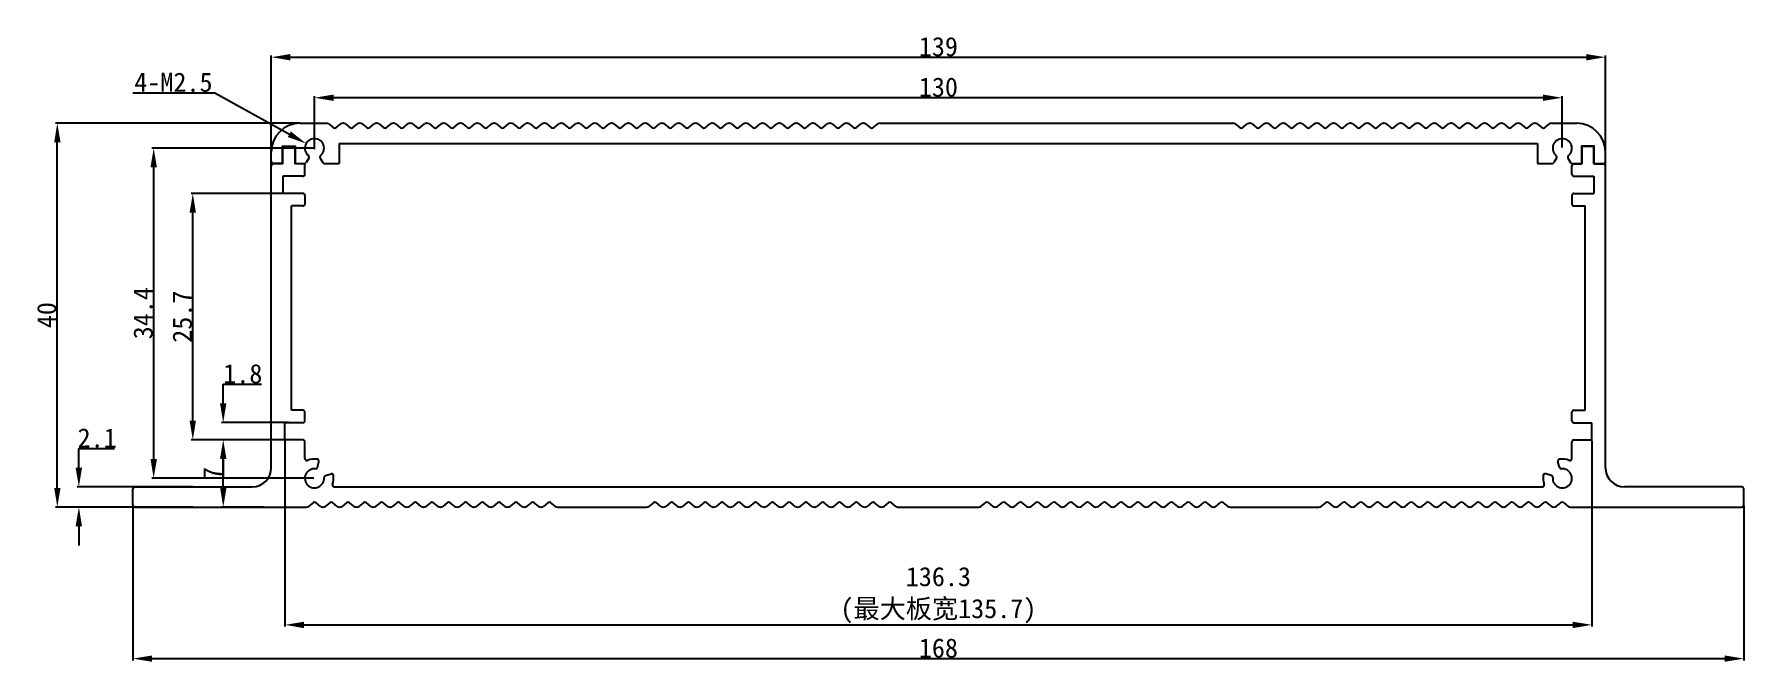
# Model space of a CAD drawing. Header units: inches. Extents: x 651 to 830, y 77 to 142.
import ezdxf

# ---------------------------------------------------------------- set-up
doc = ezdxf.new("R2010")
doc.units = ezdxf.units.IN
doc.header["$MEASUREMENT"] = 0
doc.header["$PDMODE"] = 3
for name, color, linetype, lineweight in [('1', 30, 'Continuous', 13), ('标注线', 7, 'Continuous', 13), ('粗实线', 7, 'Continuous', 25)]:
    doc.layers.add(name, color=color, linetype=linetype, lineweight=lineweight)
doc.styles.get("Standard").update_dxf_attribs({"font": 'simhei.ttf'})
doc.dimstyles.new('副本 Standard', dxfattribs={"dimtxt": 2, "dimasz": 2, "dimexe": 0.18, "dimexo": 0.0625, "dimgap": 0.09, "dimtad": 1, "dimtoh": 1, "dimdec": 7, "dimdsep": 46, "dimtxsty": 'Standard', "dimcen": 0.09, "dimadec": 0, "dimazin": 0, "dimtfac": 1, "dimtdec": 7, "dimtofl": 0, "dimtmove": 0, "dimatfit": 3, "dimfxl": 1, "dimtolj": 1, "dimtzin": 0, "dimarcsym": 0})

# ---------------------------------------------------------------- blocks, each defined once
blk = doc.blocks.new('*D13')
at = {"layer": '1', "color": 0, "lineweight": -2, "transparency": 16777216}
for p, q in [((677.48, 99.74), (677.48, 80.34)), ((813.78, 99.74), (813.78, 80.34)), ((679.48, 80.52), (811.78, 80.52))]:
    blk.add_line(p, q, dxfattribs=at)
at = {"layer": '1', "color": 0, "transparency": 16777216}
for points in [[(679.48, 80.85), (679.48, 80.18), (677.48, 80.52)], [(811.78, 80.85), (811.78, 80.18), (813.78, 80.52)]]:
    blk.add_solid(points, dxfattribs=at)
at = {"layer": 'Defpoints', "color": 0, "transparency": 16777216}
for p in [(677.48, 99.81), (813.78, 99.81), (813.78, 80.52)]:
    blk.add_point(p, dxfattribs=at)
at = {"layer": '1', "color": 0, "transparency": 16777216, "insert": (745.63, 83.62), "char_height": 2, "attachment_point": 5}
blk.add_mtext('\\A1;136.3\\P(最大板宽135.7)', dxfattribs=at)
blk = doc.blocks.new('*D30')
at = {"layer": 'Defpoints', "color": 0, "transparency": 16777216}
for p in [(661.63, 93.01), (829.63, 93.01), (829.63, 77)]:
    blk.add_point(p, dxfattribs=at)
at = {"layer": '标注线', "color": 0, "lineweight": -2, "transparency": 16777216}
for p, q in [((661.63, 92.94), (661.63, 76.82)), ((829.63, 92.94), (829.63, 76.82)), ((663.63, 77), (827.63, 77))]:
    blk.add_line(p, q, dxfattribs=at)
at = {"layer": '标注线', "color": 0, "transparency": 16777216}
for points in [[(663.63, 77.33), (663.63, 76.67), (661.63, 77)], [(827.63, 77.33), (827.63, 76.67), (829.63, 77)]]:
    blk.add_solid(points, dxfattribs=at)
at = {"layer": '标注线', "color": 0, "transparency": 16777216, "insert": (745.63, 78.09), "char_height": 2, "attachment_point": 5}
blk.add_mtext('\\A1;168', dxfattribs=at)
blk = doc.blocks.new('*D31')
at = {"layer": 'Defpoints', "color": 0, "transparency": 16777216}
for p in [(815.19, 139.72), (676.06, 127.74), (815.19, 127.74)]:
    blk.add_point(p, dxfattribs=at)
at = {"layer": '标注线', "color": 0, "lineweight": -2, "transparency": 16777216}
for p, q in [((676.06, 127.8), (676.06, 139.9)), ((678.06, 139.72), (813.19, 139.72)), ((815.19, 127.8), (815.19, 139.9))]:
    blk.add_line(p, q, dxfattribs=at)
at = {"layer": '标注线', "color": 0, "transparency": 16777216}
for points in [[(678.06, 140.05), (678.06, 139.38), (676.06, 139.72)], [(813.19, 140.05), (813.19, 139.38), (815.19, 139.72)]]:
    blk.add_solid(points, dxfattribs=at)
at = {"layer": '标注线', "color": 0, "transparency": 16777216, "insert": (745.63, 140.81), "char_height": 2, "attachment_point": 5}
blk.add_mtext('\\A1;139', dxfattribs=at)
blk = doc.blocks.new('*D32')
at = {"layer": 'Defpoints', "color": 0, "transparency": 16777216}
for p in [(653.74, 132.83), (679.06, 132.83), (663.73, 92.81)]:
    blk.add_point(p, dxfattribs=at)
at = {"layer": '标注线', "color": 0, "lineweight": -2, "transparency": 16777216}
for p, q in [((679, 132.83), (653.56, 132.83)), ((653.74, 94.81), (653.74, 130.83)), ((663.67, 92.81), (653.56, 92.81))]:
    blk.add_line(p, q, dxfattribs=at)
at = {"layer": '标注线', "color": 0, "transparency": 16777216}
for points in [[(653.41, 130.83), (654.08, 130.83), (653.74, 132.83)], [(653.41, 94.81), (654.08, 94.81), (653.74, 92.81)]]:
    blk.add_solid(points, dxfattribs=at)
at = {"layer": '标注线', "color": 0, "transparency": 16777216, "insert": (652.64, 112.82), "char_height": 2, "attachment_point": 5, "rotation": 90}
blk.add_mtext('\\A1;40', dxfattribs=at)
blk = doc.blocks.new('*D35')
at = {"layer": 'Defpoints', "color": 0, "transparency": 16777216}
for p in [(655.99, 94.91), (667.94, 94.91), (667.94, 92.81)]:
    blk.add_point(p, dxfattribs=at)
at = {"layer": '标注线', "color": 0, "lineweight": -2, "transparency": 16777216}
for p, q in [((655.99, 96.91), (655.99, 98.91)), ((655.99, 98.91), (659.72, 98.91)), ((667.88, 94.91), (655.81, 94.91)), ((667.88, 92.81), (655.81, 92.81)), ((655.99, 90.81), (655.99, 88.81))]:
    blk.add_line(p, q, dxfattribs=at)
at = {"layer": '标注线', "color": 0, "transparency": 16777216}
for points in [[(655.65, 96.91), (656.32, 96.91), (655.99, 94.91)], [(655.65, 90.81), (656.32, 90.81), (655.99, 92.81)]]:
    blk.add_solid(points, dxfattribs=at)
at = {"layer": '标注线', "color": 0, "transparency": 16777216, "insert": (657.9, 100), "char_height": 2, "attachment_point": 5}
blk.add_mtext('\\A1;2.1', dxfattribs=at)
blk = doc.blocks.new('*D37')
at = {"layer": 'Defpoints', "color": 0, "transparency": 16777216}
for p in [(671.05, 99.81), (677.48, 99.81), (675.38, 92.81)]:
    blk.add_point(p, dxfattribs=at)
at = {"layer": '标注线', "color": 0, "lineweight": -2, "transparency": 16777216}
for p, q in [((677.41, 99.81), (670.87, 99.81)), ((671.05, 94.81), (671.05, 97.81)), ((675.32, 92.81), (670.87, 92.81))]:
    blk.add_line(p, q, dxfattribs=at)
at = {"layer": '标注线', "color": 0, "transparency": 16777216}
for points in [[(670.72, 97.81), (671.38, 97.81), (671.05, 99.81)], [(670.72, 94.81), (671.38, 94.81), (671.05, 92.81)]]:
    blk.add_solid(points, dxfattribs=at)
at = {"layer": '标注线', "color": 0, "transparency": 16777216, "insert": (669.96, 96.31), "char_height": 2, "attachment_point": 5, "rotation": 90}
blk.add_mtext('\\A1;7', dxfattribs=at)
blk = doc.blocks.new('*D38')
at = {"layer": 'Defpoints', "color": 0, "transparency": 16777216}
for p in [(671.04, 101.61), (677.91, 101.61), (677.91, 99.81)]:
    blk.add_point(p, dxfattribs=at)
at = {"layer": '标注线', "color": 0, "lineweight": -2, "transparency": 16777216}
for p, q in [((671.04, 103.61), (671.04, 105.61)), ((671.04, 105.61), (675.04, 105.61)), ((677.85, 101.61), (670.86, 101.61)), ((677.85, 99.81), (670.86, 99.81)), ((671.04, 97.81), (671.04, 95.81))]:
    blk.add_line(p, q, dxfattribs=at)
at = {"layer": '标注线', "color": 0, "transparency": 16777216}
for points in [[(670.71, 103.61), (671.37, 103.61), (671.04, 101.61)], [(670.71, 97.81), (671.37, 97.81), (671.04, 99.81)]]:
    blk.add_solid(points, dxfattribs=at)
at = {"layer": '标注线', "color": 0, "transparency": 16777216, "insert": (673.09, 106.7), "char_height": 2, "attachment_point": 5}
blk.add_mtext('\\A1;1.8', dxfattribs=at)
blk = doc.blocks.new('*D39')
at = {"layer": 'Defpoints', "color": 0, "transparency": 16777216}
for p in [(667.87, 125.51), (678.94, 125.51), (678.94, 99.81)]:
    blk.add_point(p, dxfattribs=at)
at = {"layer": '标注线', "color": 0, "lineweight": -2, "transparency": 16777216}
for p, q in [((678.88, 125.51), (667.69, 125.51)), ((667.87, 101.81), (667.87, 123.51)), ((678.88, 99.81), (667.69, 99.81))]:
    blk.add_line(p, q, dxfattribs=at)
at = {"layer": '标注线', "color": 0, "transparency": 16777216}
for points in [[(667.54, 123.51), (668.2, 123.51), (667.87, 125.51)], [(667.54, 101.81), (668.2, 101.81), (667.87, 99.81)]]:
    blk.add_solid(points, dxfattribs=at)
at = {"layer": '标注线', "color": 0, "transparency": 16777216, "insert": (666.78, 112.66), "char_height": 2, "attachment_point": 5, "rotation": 90}
blk.add_mtext('\\A1;25.7', dxfattribs=at)
blk = doc.blocks.new('*D67')
at = {"layer": 'Defpoints', "color": 0, "transparency": 16777216}
for p in [(679.69, 130.71), (680.56, 130.23)]:
    blk.add_point(p, dxfattribs=at)
at = {"layer": '标注线', "color": 0, "lineweight": -2, "transparency": 16777216}
for p, q in [((661.63, 136.01), (670.16, 136.01)), ((670.16, 136.01), (677.94, 131.68)), ((680.47, 130.23), (680.65, 130.23)), ((680.56, 130.14), (680.56, 130.32))]:
    blk.add_line(p, q, dxfattribs=at)
at = {"layer": '标注线', "color": 0, "transparency": 16777216}
blk.add_solid([(678.1, 131.98), (677.78, 131.39), (679.69, 130.71)], dxfattribs=at)
at = {"layer": '标注线', "color": 0, "transparency": 16777216, "insert": (665.85, 137.1), "char_height": 2, "attachment_point": 5}
blk.add_mtext('\\A1;4-M2.5', dxfattribs=at)
blk = doc.blocks.new('*D73')
at = {"layer": 'Defpoints', "color": 0, "transparency": 16777216}
for p in [(663.79, 130.23), (680.56, 130.23), (680.56, 95.81)]:
    blk.add_point(p, dxfattribs=at)
at = {"layer": '标注线', "color": 0, "lineweight": -2, "transparency": 16777216}
for p, q in [((680.5, 130.23), (663.61, 130.23)), ((663.79, 97.81), (663.79, 128.23)), ((680.5, 95.81), (663.61, 95.81))]:
    blk.add_line(p, q, dxfattribs=at)
at = {"layer": '标注线', "color": 0, "transparency": 16777216}
for points in [[(663.46, 128.23), (664.13, 128.23), (663.79, 130.23)], [(663.46, 97.81), (664.13, 97.81), (663.79, 95.81)]]:
    blk.add_solid(points, dxfattribs=at)
at = {"layer": '标注线', "color": 0, "transparency": 16777216, "insert": (662.7, 113.02), "char_height": 2, "attachment_point": 5, "rotation": 90}
blk.add_mtext('\\A1;34.4', dxfattribs=at)
blk = doc.blocks.new('*D74')
at = {"layer": 'Defpoints', "color": 0, "transparency": 16777216}
for p in [(680.56, 135.49), (680.56, 130.23), (810.69, 130.23)]:
    blk.add_point(p, dxfattribs=at)
at = {"layer": '标注线', "color": 0, "lineweight": -2, "transparency": 16777216}
for p, q in [((680.56, 130.29), (680.56, 135.67)), ((810.69, 130.29), (810.69, 135.67)), ((808.69, 135.49), (682.56, 135.49))]:
    blk.add_line(p, q, dxfattribs=at)
at = {"layer": '标注线', "color": 0, "transparency": 16777216}
for points in [[(682.56, 135.82), (682.56, 135.16), (680.56, 135.49)], [(808.69, 135.82), (808.69, 135.16), (810.69, 135.49)]]:
    blk.add_solid(points, dxfattribs=at)
at = {"layer": '标注线', "color": 0, "transparency": 16777216, "insert": (745.63, 136.59), "char_height": 2, "attachment_point": 5}
blk.add_mtext('\\A1;130', dxfattribs=at)

msp = doc.modelspace()

# ---------------------------------------------------------------- linework, layer by layer
at = {"layer": '粗实线'}
for p, q in [((679.05976284, 132.82667894), (681.79476284, 132.82667894)), ((682.04283231, 132.76080051), (682.54572811, 132.35961815)), ((682.79379758, 132.35961815), (683.29669337, 132.76080051)), ((683.79283231, 132.76080051), (684.29572811, 132.35961815)), ((684.54379758, 132.35961815), (685.04669337, 132.76080051)), ((685.54283231, 132.76080051), (686.04572811, 132.35961815)), ((686.29379758, 132.35961815), (686.79669337, 132.76080051)), ((687.29283231, 132.76080051), (687.79572811, 132.35961815)), ((688.04379758, 132.35961815), (688.54669337, 132.76080051)), ((689.04283231, 132.76080051), (689.54572811, 132.35961815)), ((689.79379758, 132.35961815), (690.29669337, 132.76080051)), ((690.79283231, 132.76080051), (691.29572811, 132.35961815)), ((691.54379758, 132.35961815), (692.04669337, 132.76080051)), ((692.54283231, 132.76080051), (693.04572811, 132.35961815)), ((693.29379758, 132.35961815), (693.79669337, 132.76080051)), ((694.29283231, 132.76080051), (694.79572811, 132.35961815)), ((695.04379758, 132.35961815), (695.54669337, 132.76080051)), ((696.04283231, 132.76080051), (696.54572811, 132.35961815)), ((696.79379758, 132.35961815), (697.29669337, 132.76080051)), ((697.79283231, 132.76080051), (698.29572811, 132.35961815)), ((698.54379758, 132.35961815), (699.04669337, 132.76080051)), ((699.54283231, 132.76080051), (700.04572811, 132.35961815)), ((700.29379758, 132.35961815), (700.79669337, 132.76080051)), ((701.29283231, 132.76080051), (701.79572811, 132.35961815)), ((702.04379758, 132.35961815), (702.54669337, 132.76080051)), ((703.04283231, 132.76080051), (703.54572811, 132.35961815)), ((703.79379758, 132.35961815), (704.29669337, 132.76080051)), ((704.79283231, 132.76080051), (705.29572811, 132.35961815)), ((705.54379758, 132.35961815), (706.04669337, 132.76080051)), ((706.54283231, 132.76080051), (707.04572811, 132.35961815)), ((707.29379758, 132.35961815), (707.79669337, 132.76080051)), ((708.29283231, 132.76080051), (708.79572811, 132.35961815)), ((709.04379758, 132.35961815), (709.54669337, 132.76080051)), ((710.04283231, 132.76080051), (710.54572811, 132.35961815)), ((710.79379758, 132.35961815), (711.29669337, 132.76080051)), ((711.79283231, 132.76080051), (712.29572811, 132.35961815)), ((712.54379758, 132.35961815), (713.04669337, 132.76080051)), ((713.54283231, 132.76080051), (714.04572811, 132.35961815)), ((714.29379758, 132.35961815), (714.79669337, 132.76080051)), ((715.29283231, 132.76080051), (715.79572811, 132.35961815)), ((716.04379758, 132.35961815), (716.54669337, 132.76080051)), ((717.04283231, 132.76080051), (717.54572811, 132.35961815)), ((717.79379758, 132.35961815), (718.29669337, 132.76080051)), ((718.79283231, 132.76080051), (719.29572811, 132.35961815)), ((719.54379758, 132.35961815), (720.04669337, 132.76080051)), ((720.54283231, 132.76080051), (721.04572811, 132.35961815)), ((721.29379758, 132.35961815), (721.79669337, 132.76080051)), ((722.29283231, 132.76080051), (722.79572811, 132.35961815)), ((723.04379758, 132.35961815), (723.54669337, 132.76080051)), ((724.04283231, 132.76080051), (724.54572811, 132.35961815)), ((724.79379758, 132.35961815), (725.29669337, 132.76080051)), ((725.79283231, 132.76080051), (726.29572811, 132.35961815)), ((726.54379758, 132.35961815), (727.04669337, 132.76080051)), ((727.54283231, 132.76080051), (728.04572811, 132.35961815)), ((728.29379758, 132.35961815), (728.79669337, 132.76080051)), ((729.29283231, 132.76080051), (729.79572811, 132.35961815)), ((730.04379758, 132.35961815), (730.54669337, 132.76080051)), ((731.04283231, 132.76080051), (731.54572811, 132.35961815)), ((731.79379758, 132.35961815), (732.29669337, 132.76080051)), ((732.79283231, 132.76080051), (733.29572811, 132.35961815)), ((733.54379758, 132.35961815), (734.04669337, 132.76080051)), ((734.54283231, 132.76080051), (735.04572811, 132.35961815)), ((735.29379758, 132.35961815), (735.79669337, 132.76080051)), ((736.29283231, 132.76080051), (736.79572811, 132.35961815)), ((737.04379758, 132.35961815), (737.54669337, 132.76080051)), ((738.04283231, 132.76080051), (738.54572811, 132.35961815)), ((738.79379758, 132.35961815), (739.29669337, 132.76080051)), ((739.54476284, 132.82667894), (776.34476284, 132.82667894)), ((776.59283231, 132.76080051), (777.09572811, 132.35961815)), ((777.34379758, 132.35961815), (777.84669337, 132.76080051)), ((778.34283231, 132.76080051), (778.84572811, 132.35961815)), ((779.09379758, 132.35961815), (779.59669337, 132.76080051)), ((780.09283231, 132.76080051), (780.59572811, 132.35961815)), ((780.84379758, 132.35961815), (781.34669337, 132.76080051)), ((781.84283231, 132.76080051), (782.34572811, 132.35961815)), ((782.59379758, 132.35961815), (783.09669337, 132.76080051)), ((783.59283231, 132.76080051), (784.09572811, 132.35961815)), ((784.34379758, 132.35961815), (784.84669337, 132.76080051)), ((785.34283231, 132.76080051), (785.84572811, 132.35961815)), ((786.09379758, 132.35961815), (786.59669337, 132.76080051)), ((787.09283231, 132.76080051), (787.59572811, 132.35961815)), ((787.84379758, 132.35961815), (788.34669337, 132.76080051)), ((788.84283231, 132.76080051), (789.34572811, 132.35961815)), ((789.59379758, 132.35961815), (790.09669337, 132.76080051)), ((790.59283231, 132.76080051), (791.09572811, 132.35961815)), ((791.34379758, 132.35961815), (791.84669337, 132.76080051)), ((792.34283231, 132.76080051), (792.84572811, 132.35961815)), ((793.09379758, 132.35961815), (793.59669337, 132.76080051)), ((794.09283231, 132.76080051), (794.59572811, 132.35961815)), ((794.84379758, 132.35961815), (795.34669337, 132.76080051)), ((795.84283231, 132.76080051), (796.34572811, 132.35961815)), ((796.59379758, 132.35961815), (797.09669337, 132.76080051)), ((797.59283231, 132.76080051), (798.09572811, 132.35961815)), ((798.34379758, 132.35961815), (798.84669337, 132.76080051)), ((799.34283231, 132.76080051), (799.84572811, 132.35961815)), ((800.09379758, 132.35961815), (800.59669337, 132.76080051)), ((801.09283231, 132.76080051), (801.59572811, 132.35961815)), ((801.84379758, 132.35961815), (802.34669337, 132.76080051)), ((802.84283231, 132.76080051), (803.34572811, 132.35961815)), ((803.59379758, 132.35961815), (804.09669337, 132.76080051)), ((804.59283231, 132.76080051), (805.09572811, 132.35961815)), ((805.34379758, 132.35961815), (805.84669337, 132.76080051)), ((806.34283231, 132.76080051), (806.84572811, 132.35961815)), ((807.09379758, 132.35961815), (807.59669337, 132.76080051)), ((808.09283231, 132.76080051), (808.59572811, 132.35961815)), ((808.84379758, 132.35961815), (809.34669337, 132.76080051)), ((809.59476284, 132.82667894), (812.19476284, 132.82667894)), ((683.12726284, 130.72667894), (808.12726284, 130.72667894)), ((683.12726284, 130.72667894), (683.12726284, 128.62667894)), ((808.12726284, 130.72667894), (808.12726284, 128.62667894)), ((676.05976284, 128.82667894), (676.05976284, 129.82667894)), ((676.05976284, 96.90667894), (676.05976284, 128.40667894)), ((677.23976284, 128.62667894), (676.25976284, 128.62667894)), ((677.25976284, 128.60667894), (676.25976284, 128.60667894)), ((679.35976284, 128.60667894), (678.51976284, 128.60667894)), ((678.53976284, 128.62667894), (679.52053236, 128.62667894)), ((679.55976284, 127.50667894), (679.55976284, 128.40667894)), ((679.96815487, 129.20198386), (679.69373744, 128.72667894)), ((681.15137082, 129.20198386), (681.42578825, 128.72667894)), ((681.59899333, 128.62667894), (683.12726284, 128.62667894)), ((808.12726284, 128.62667894), (809.65553236, 128.62667894)), ((810.10315487, 129.20198386), (809.82873744, 128.72667894)), ((811.28637082, 129.20198386), (811.56078825, 128.72667894)), ((811.69476284, 127.50667894), (811.69476284, 128.40667894)), ((811.73399333, 128.62667894), (812.71476284, 128.62667894)), ((811.89476284, 128.60667894), (812.73476284, 128.60667894)), ((813.99476284, 128.60667894), (814.99476284, 128.60667894)), ((814.01476284, 128.62667894), (814.99476284, 128.62667894)), ((815.19476284, 128.82667894), (815.19476284, 129.82667894)), ((815.19476284, 96.90667894), (815.19476284, 128.40667894)), ((677.25976284, 127.30667894), (677.25976284, 125.50667894)), ((679.35976284, 127.30667894), (677.25976284, 127.30667894)), ((811.89476284, 127.30667894), (813.99476284, 127.30667894)), ((813.99476284, 127.30667894), (813.99476284, 125.50667894)), ((679.35976284, 125.50667894), (677.25976284, 125.50667894)), ((679.55976284, 125.30667894), (679.55976284, 124.40667894)), ((811.69476284, 125.30667894), (811.69476284, 124.40667894)), ((811.89476284, 125.50667894), (813.99476284, 125.50667894)), ((678.15976284, 102.90667894), (678.15976284, 124.20667894)), ((679.35976284, 124.20667894), (678.15976284, 124.20667894)), ((811.89476284, 124.20667894), (813.09476284, 124.20667894)), ((813.09476284, 102.90667894), (813.09476284, 124.20667894)), ((679.35976284, 102.90667894), (678.15976284, 102.90667894)), ((679.55976284, 101.80667894), (679.55976284, 102.70667894)), ((811.69476284, 101.80667894), (811.69476284, 102.70667894)), ((811.89476284, 102.90667894), (813.09476284, 102.90667894)), ((679.35976284, 101.60667894), (677.47726284, 101.60667894)), ((677.47726284, 99.80667894), (677.47726284, 101.60667894)), ((811.89476284, 101.60667894), (813.77726284, 101.60667894)), ((813.77726284, 99.80667894), (813.77726284, 101.60667894)), ((679.35976284, 99.80667894), (677.47726284, 99.80667894)), ((679.55976284, 97.85606909), (679.55976284, 99.60667894)), ((811.69476284, 97.85606909), (811.69476284, 99.60667894)), ((811.89476284, 99.80667894), (813.77726284, 99.80667894)), ((680.86600167, 96.94957779), (681.02275243, 97.53457958)), ((810.38852402, 96.94957779), (810.23177326, 97.53457958)), ((661.62726284, 93.00667894), (661.62726284, 94.70667894)), ((661.82726284, 94.90667894), (674.05976284, 94.90667894)), ((681.70266169, 96.11291776), (682.28766349, 96.26966852)), ((682.64542821, 94.90667894), (808.60909748, 94.90667894)), ((809.55186399, 96.11291776), (808.9668622, 96.26966852)), ((829.42726284, 94.90667894), (817.19476284, 94.90667894)), ((829.62726284, 93.00667894), (829.62726284, 94.70667894)), ((661.82726284, 92.80667894), (679.69226284, 92.80667894)), ((680.44322811, 93.27373972), (679.94033231, 92.87255737)), ((681.19419337, 92.87255737), (680.69129758, 93.27373972)), ((682.19322811, 93.27373972), (681.69033231, 92.87255737)), ((682.94419337, 92.87255737), (682.44129758, 93.27373972)), ((683.94322811, 93.27373972), (683.44033231, 92.87255737)), ((684.69419337, 92.87255737), (684.19129758, 93.27373972)), ((685.69322811, 93.27373972), (685.19033231, 92.87255737)), ((686.44419337, 92.87255737), (685.94129758, 93.27373972)), ((687.44322811, 93.27373972), (686.94033231, 92.87255737)), ((688.19419337, 92.87255737), (687.69129758, 93.27373972)), ((689.19322811, 93.27373972), (688.69033231, 92.87255737)), ((689.94419337, 92.87255737), (689.44129758, 93.27373972)), ((690.94322811, 93.27373972), (690.44033231, 92.87255737)), ((691.69419337, 92.87255737), (691.19129758, 93.27373972)), ((692.69322811, 93.27373972), (692.19033231, 92.87255737)), ((693.44419337, 92.87255737), (692.94129758, 93.27373972)), ((694.44322811, 93.27373972), (693.94033231, 92.87255737)), ((695.19419337, 92.87255737), (694.69129758, 93.27373972)), ((696.19322811, 93.27373972), (695.69033231, 92.87255737)), ((696.94419337, 92.87255737), (696.44129758, 93.27373972)), ((697.94322811, 93.27373972), (697.44033231, 92.87255737)), ((698.69419337, 92.87255737), (698.19129758, 93.27373972)), ((699.69322811, 93.27373972), (699.19033231, 92.87255737)), ((700.44419337, 92.87255737), (699.94129758, 93.27373972)), ((701.44322811, 93.27373972), (700.94033231, 92.87255737)), ((702.19419337, 92.87255737), (701.69129758, 93.27373972)), ((703.19322811, 93.27373972), (702.69033231, 92.87255737)), ((703.94419337, 92.87255737), (703.44129758, 93.27373972)), ((704.94322811, 93.27373972), (704.44033231, 92.87255737)), ((705.69419337, 92.87255737), (705.19129758, 93.27373972)), ((705.94226284, 92.80667894), (715.19226284, 92.80667894)), ((715.94322811, 93.27373972), (715.44033231, 92.87255737)), ((716.69419337, 92.87255737), (716.19129758, 93.27373972)), ((717.69322811, 93.27373972), (717.19033231, 92.87255737)), ((718.44419337, 92.87255737), (717.94129758, 93.27373972)), ((719.44322811, 93.27373972), (718.94033231, 92.87255737)), ((720.19419337, 92.87255737), (719.69129758, 93.27373972)), ((721.19322811, 93.27373972), (720.69033231, 92.87255737)), ((721.94419337, 92.87255737), (721.44129758, 93.27373972)), ((722.94322811, 93.27373972), (722.44033231, 92.87255737)), ((723.69419337, 92.87255737), (723.19129758, 93.27373972)), ((724.69322811, 93.27373972), (724.19033231, 92.87255737)), ((725.44419337, 92.87255737), (724.94129758, 93.27373972)), ((726.44322811, 93.27373972), (725.94033231, 92.87255737)), ((727.19419337, 92.87255737), (726.69129758, 93.27373972)), ((728.19322811, 93.27373972), (727.69033231, 92.87255737)), ((728.94419337, 92.87255737), (728.44129758, 93.27373972)), ((729.94322811, 93.27373972), (729.44033231, 92.87255737)), ((730.69419337, 92.87255737), (730.19129758, 93.27373972)), ((731.69322811, 93.27373972), (731.19033231, 92.87255737)), ((732.44419337, 92.87255737), (731.94129758, 93.27373972)), ((733.44322811, 93.27373972), (732.94033231, 92.87255737)), ((734.19419337, 92.87255737), (733.69129758, 93.27373972)), ((735.19322811, 93.27373972), (734.69033231, 92.87255737)), ((735.94419337, 92.87255737), (735.44129758, 93.27373972)), ((736.94322811, 93.27373972), (736.44033231, 92.87255737)), ((737.69419337, 92.87255737), (737.19129758, 93.27373972)), ((738.69322811, 93.27373972), (738.19033231, 92.87255737)), ((739.44419337, 92.87255737), (738.94129758, 93.27373972)), ((740.44322811, 93.27373972), (739.94033231, 92.87255737)), ((741.19419337, 92.87255737), (740.69129758, 93.27373972)), ((741.44226284, 92.80667894), (749.81226284, 92.80667894)), ((750.06033231, 92.87255737), (750.56322811, 93.27373972)), ((750.81129758, 93.27373972), (751.31419337, 92.87255737)), ((751.81033231, 92.87255737), (752.31322811, 93.27373972)), ((752.56129758, 93.27373972), (753.06419337, 92.87255737)), ((753.56033231, 92.87255737), (754.06322811, 93.27373972)), ((754.31129758, 93.27373972), (754.81419337, 92.87255737)), ((755.31033231, 92.87255737), (755.81322811, 93.27373972)), ((756.06129758, 93.27373972), (756.56419337, 92.87255737)), ((757.06033231, 92.87255737), (757.56322811, 93.27373972)), ((757.81129758, 93.27373972), (758.31419337, 92.87255737)), ((758.81033231, 92.87255737), (759.31322811, 93.27373972)), ((759.56129758, 93.27373972), (760.06419337, 92.87255737)), ((760.56033231, 92.87255737), (761.06322811, 93.27373972)), ((761.31129758, 93.27373972), (761.81419337, 92.87255737)), ((762.31033231, 92.87255737), (762.81322811, 93.27373972)), ((763.06129758, 93.27373972), (763.56419337, 92.87255737)), ((764.06033231, 92.87255737), (764.56322811, 93.27373972)), ((764.81129758, 93.27373972), (765.31419337, 92.87255737)), ((765.81033231, 92.87255737), (766.31322811, 93.27373972)), ((766.56129758, 93.27373972), (767.06419337, 92.87255737)), ((767.56033231, 92.87255737), (768.06322811, 93.27373972)), ((768.31129758, 93.27373972), (768.81419337, 92.87255737)), ((769.31033231, 92.87255737), (769.81322811, 93.27373972)), ((770.06129758, 93.27373972), (770.56419337, 92.87255737)), ((771.06033231, 92.87255737), (771.56322811, 93.27373972)), ((771.81129758, 93.27373972), (772.31419337, 92.87255737)), ((772.81033231, 92.87255737), (773.31322811, 93.27373972)), ((773.56129758, 93.27373972), (774.06419337, 92.87255737)), ((774.56033231, 92.87255737), (775.06322811, 93.27373972)), ((775.31129758, 93.27373972), (775.81419337, 92.87255737)), ((776.06226284, 92.80667894), (785.31226284, 92.80667894)), ((785.56033231, 92.87255737), (786.06322811, 93.27373972)), ((786.31129758, 93.27373972), (786.81419337, 92.87255737)), ((787.31033231, 92.87255737), (787.81322811, 93.27373972)), ((788.06129758, 93.27373972), (788.56419337, 92.87255737)), ((789.06033231, 92.87255737), (789.56322811, 93.27373972)), ((789.81129758, 93.27373972), (790.31419337, 92.87255737)), ((790.81033231, 92.87255737), (791.31322811, 93.27373972)), ((791.56129758, 93.27373972), (792.06419337, 92.87255737)), ((792.56033231, 92.87255737), (793.06322811, 93.27373972)), ((793.31129758, 93.27373972), (793.81419337, 92.87255737)), ((794.31033231, 92.87255737), (794.81322811, 93.27373972)), ((795.06129758, 93.27373972), (795.56419337, 92.87255737)), ((796.06033231, 92.87255737), (796.56322811, 93.27373972)), ((796.81129758, 93.27373972), (797.31419337, 92.87255737)), ((797.81033231, 92.87255737), (798.31322811, 93.27373972)), ((798.56129758, 93.27373972), (799.06419337, 92.87255737)), ((799.56033231, 92.87255737), (800.06322811, 93.27373972)), ((800.31129758, 93.27373972), (800.81419337, 92.87255737)), ((801.31033231, 92.87255737), (801.81322811, 93.27373972)), ((802.06129758, 93.27373972), (802.56419337, 92.87255737)), ((803.06033231, 92.87255737), (803.56322811, 93.27373972)), ((803.81129758, 93.27373972), (804.31419337, 92.87255737)), ((804.81033231, 92.87255737), (805.31322811, 93.27373972)), ((805.56129758, 93.27373972), (806.06419337, 92.87255737)), ((806.56033231, 92.87255737), (807.06322811, 93.27373972)), ((807.31129758, 93.27373972), (807.81419337, 92.87255737)), ((808.31033231, 92.87255737), (808.81322811, 93.27373972)), ((809.06129758, 93.27373972), (809.56419337, 92.87255737)), ((810.06033231, 92.87255737), (810.56322811, 93.27373972)), ((810.81129758, 93.27373972), (811.31419337, 92.87255737)), ((811.56226284, 92.80667894), (829.42726284, 92.80667894))]:
    msp.add_line(p, q, dxfattribs=at)
for points in [[(677.23976284, 128.62667894), (677.23976284, 130.42667894), (678.53976284, 130.42667894), (678.53976284, 128.62667894)], [(814.01476284, 128.62667894), (814.01476284, 130.42667894), (812.71476284, 130.42667894), (812.71476284, 128.62667894)], [(813.99476284, 128.60667894), (813.99476284, 130.40667894), (812.73476284, 130.40667894), (812.73476284, 128.60667894)]]:
    msp.add_lwpolyline(points, dxfattribs=at)
msp.add_lwpolyline([(677.25976284, 128.60667894), (677.25976284, 130.20667894, -0.4142135624), (677.45976284, 130.40667894), (678.31976284, 130.40667894, -0.4142135624), (678.51976284, 130.20667894), (678.51976284, 128.60667894)], format="xyb", dxfattribs=at)
for centre, radius, start, end in [((679.05976284, 129.82667894), 3, 90, 180), ((681.79476284, 132.32667894), 0.5, 60.2551187031, 90), ((682.66976284, 132.57667894), 0.25, 240.2551187031, 299.7448812969), ((683.54476284, 132.32667894), 0.5, 60.2551187031, 119.7448812969), ((684.41976284, 132.57667894), 0.25, 240.2551187031, 299.7448812969), ((685.29476284, 132.32667894), 0.5, 60.2551187031, 119.7448812969), ((686.16976284, 132.57667894), 0.25, 240.2551187031, 299.7448812969), ((687.04476284, 132.32667894), 0.5, 60.2551187031, 119.7448812969), ((687.91976284, 132.57667894), 0.25, 240.2551187031, 299.7448812969), ((688.79476284, 132.32667894), 0.5, 60.2551187031, 119.7448812969), ((689.66976284, 132.57667894), 0.25, 240.2551187031, 299.7448812969), ((690.54476284, 132.32667894), 0.5, 60.2551187031, 119.7448812969), ((691.41976284, 132.57667894), 0.25, 240.2551187031, 299.7448812969), ((692.29476284, 132.32667894), 0.5, 60.2551187031, 119.7448812969), ((693.16976284, 132.57667894), 0.25, 240.2551187031, 299.7448812969), ((694.04476284, 132.32667894), 0.5, 60.2551187031, 119.7448812969), ((694.91976284, 132.57667894), 0.25, 240.2551187031, 299.7448812969), ((695.79476284, 132.32667894), 0.5, 60.2551187031, 119.7448812969), ((696.66976284, 132.57667894), 0.25, 240.2551187031, 299.7448812969), ((697.54476284, 132.32667894), 0.5, 60.2551187031, 119.7448812969), ((698.41976284, 132.57667894), 0.25, 240.2551187031, 299.7448812969), ((699.29476284, 132.32667894), 0.5, 60.2551187031, 119.7448812969), ((700.16976284, 132.57667894), 0.25, 240.2551187031, 299.7448812969), ((701.04476284, 132.32667894), 0.5, 60.2551187031, 119.7448812969), ((701.91976284, 132.57667894), 0.25, 240.2551187031, 299.7448812969), ((702.79476284, 132.32667894), 0.5, 60.2551187031, 119.7448812969), ((703.66976284, 132.57667894), 0.25, 240.2551187031, 299.7448812969), ((704.54476284, 132.32667894), 0.5, 60.2551187031, 119.7448812969), ((705.41976284, 132.57667894), 0.25, 240.2551187031, 299.7448812969), ((706.29476284, 132.32667894), 0.5, 60.2551187031, 119.7448812969), ((707.16976284, 132.57667894), 0.25, 240.2551187031, 299.7448812969), ((708.04476284, 132.32667894), 0.5, 60.2551187031, 119.7448812969), ((708.91976284, 132.57667894), 0.25, 240.2551187031, 299.7448812969), ((709.79476284, 132.32667894), 0.5, 60.2551187031, 119.7448812969), ((710.66976284, 132.57667894), 0.25, 240.2551187031, 299.7448812969), ((711.54476284, 132.32667894), 0.5, 60.2551187031, 119.7448812969), ((712.41976284, 132.57667894), 0.25, 240.2551187031, 299.7448812969), ((713.29476284, 132.32667894), 0.5, 60.2551187031, 119.7448812969), ((714.16976284, 132.57667894), 0.25, 240.2551187031, 299.7448812969), ((715.04476284, 132.32667894), 0.5, 60.2551187031, 119.7448812969), ((715.91976284, 132.57667894), 0.25, 240.2551187031, 299.7448812969), ((716.79476284, 132.32667894), 0.5, 60.2551187031, 119.7448812969), ((717.66976284, 132.57667894), 0.25, 240.2551187031, 299.7448812969), ((718.54476284, 132.32667894), 0.5, 60.2551187031, 119.7448812969), ((719.41976284, 132.57667894), 0.25, 240.2551187031, 299.7448812969), ((720.29476284, 132.32667894), 0.5, 60.2551187031, 119.7448812969), ((721.16976284, 132.57667894), 0.25, 240.2551187031, 299.7448812969), ((722.04476284, 132.32667894), 0.5, 60.2551187031, 119.7448812969), ((722.91976284, 132.57667894), 0.25, 240.2551187031, 299.7448812969), ((723.79476284, 132.32667894), 0.5, 60.2551187031, 119.7448812969), ((724.66976284, 132.57667894), 0.25, 240.2551187031, 299.7448812969), ((725.54476284, 132.32667894), 0.5, 60.2551187031, 119.7448812969), ((726.41976284, 132.57667894), 0.25, 240.2551187031, 299.7448812969), ((727.29476284, 132.32667894), 0.5, 60.2551187031, 119.7448812969), ((728.16976284, 132.57667894), 0.25, 240.2551187031, 299.7448812969), ((729.04476284, 132.32667894), 0.5, 60.2551187031, 119.7448812969), ((729.91976284, 132.57667894), 0.25, 240.2551187031, 299.7448812969), ((730.79476284, 132.32667894), 0.5, 60.2551187031, 119.7448812969), ((731.66976284, 132.57667894), 0.25, 240.2551187031, 299.7448812969), ((732.54476284, 132.32667894), 0.5, 60.2551187031, 119.7448812969), ((733.41976284, 132.57667894), 0.25, 240.2551187031, 299.7448812969), ((734.29476284, 132.32667894), 0.5, 60.2551187031, 119.7448812969), ((735.16976284, 132.57667894), 0.25, 240.2551187031, 299.7448812969), ((736.04476284, 132.32667894), 0.5, 60.2551187031, 119.7448812969), ((736.91976284, 132.57667894), 0.25, 240.2551187031, 299.7448812969), ((737.79476284, 132.32667894), 0.5, 60.2551187031, 119.7448812969), ((738.66976284, 132.57667894), 0.25, 240.2551187031, 299.7448812969), ((739.54476284, 132.32667894), 0.5, 90, 119.7448812969), ((776.34476284, 132.32667894), 0.5, 60.2551187031, 90), ((777.21976284, 132.57667894), 0.25, 240.2551187031, 299.7448812969), ((778.09476284, 132.32667894), 0.5, 60.2551187031, 119.7448812969), ((778.96976284, 132.57667894), 0.25, 240.2551187031, 299.7448812969), ((779.84476284, 132.32667894), 0.5, 60.2551187031, 119.7448812969), ((780.71976284, 132.57667894), 0.25, 240.2551187031, 299.7448812969), ((781.59476284, 132.32667894), 0.5, 60.2551187031, 119.7448812969), ((782.46976284, 132.57667894), 0.25, 240.2551187031, 299.7448812969), ((783.34476284, 132.32667894), 0.5, 60.2551187031, 119.7448812969), ((784.21976284, 132.57667894), 0.25, 240.2551187031, 299.7448812969), ((785.09476284, 132.32667894), 0.5, 60.2551187031, 119.7448812969), ((785.96976284, 132.57667894), 0.25, 240.2551187031, 299.7448812969), ((786.84476284, 132.32667894), 0.5, 60.2551187031, 119.7448812969), ((787.71976284, 132.57667894), 0.25, 240.2551187031, 299.7448812969), ((788.59476284, 132.32667894), 0.5, 60.2551187031, 119.7448812969), ((789.46976284, 132.57667894), 0.25, 240.2551187031, 299.7448812969), ((790.34476284, 132.32667894), 0.5, 60.2551187031, 119.7448812969), ((791.21976284, 132.57667894), 0.25, 240.2551187031, 299.7448812969), ((792.09476284, 132.32667894), 0.5, 60.2551187031, 119.7448812969), ((792.96976284, 132.57667894), 0.25, 240.2551187031, 299.7448812969), ((793.84476284, 132.32667894), 0.5, 60.2551187031, 119.7448812969), ((794.71976284, 132.57667894), 0.25, 240.2551187031, 299.7448812969), ((795.59476284, 132.32667894), 0.5, 60.2551187031, 119.7448812969), ((796.46976284, 132.57667894), 0.25, 240.2551187031, 299.7448812969), ((797.34476284, 132.32667894), 0.5, 60.2551187031, 119.7448812969), ((798.21976284, 132.57667894), 0.25, 240.2551187031, 299.7448812969), ((799.09476284, 132.32667894), 0.5, 60.2551187031, 119.7448812969), ((799.96976284, 132.57667894), 0.25, 240.2551187031, 299.7448812969), ((800.84476284, 132.32667894), 0.5, 60.2551187031, 119.7448812969), ((801.71976284, 132.57667894), 0.25, 240.2551187031, 299.7448812969), ((802.59476284, 132.32667894), 0.5, 60.2551187031, 119.7448812969), ((803.46976284, 132.57667894), 0.25, 240.2551187031, 299.7448812969), ((804.34476284, 132.32667894), 0.5, 60.2551187031, 119.7448812969), ((805.21976284, 132.57667894), 0.25, 240.2551187031, 299.7448812969), ((806.09476284, 132.32667894), 0.5, 60.2551187031, 119.7448812969), ((806.96976284, 132.57667894), 0.25, 240.2551187031, 299.7448812969), ((807.84476284, 132.32667894), 0.5, 60.2551187031, 119.7448812969), ((808.71976284, 132.57667894), 0.25, 240.2551187031, 299.7448812969), ((809.59476284, 132.32667894), 0.5, 90, 119.7448812969), ((812.19476284, 129.82667894), 3, 0, 90), ((680.55976284, 130.22667894), 1, 309.594068227, 230.4059317729), ((810.69476284, 130.22667894), 1, 309.5940682271, 230.405931773), ((676.25976284, 128.82667894), 0.2, 180, 270), ((676.25976284, 128.40667894), 0.2, 90, 180), ((679.35976284, 128.40667894), 0.2, 0, 90), ((679.52053236, 128.82667894), 0.2, 270, 330), ((679.79494978, 129.30198386), 0.2, 330, 50.4059317729), ((681.3245759, 129.30198386), 0.2, 129.594068227, 210), ((681.59899333, 128.82667894), 0.2, 210, 270), ((809.65553236, 128.82667894), 0.2, 270, 330), ((809.92994978, 129.30198386), 0.2, 330, 50.405931773), ((811.4595759, 129.30198386), 0.2, 129.5940682271, 210), ((811.73399333, 128.82667894), 0.2, 210, 270), ((811.89476284, 128.40667894), 0.2, 90, 180), ((814.99476284, 128.82667894), 0.2, 270, 0), ((814.99476284, 128.40667894), 0.2, 0, 90), ((679.35976284, 127.50667894), 0.2, 270, 0), ((811.89476284, 127.50667894), 0.2, 180, 270), ((679.35976284, 125.30667894), 0.2, 0, 90), ((811.89476284, 125.30667894), 0.2, 90, 180), ((679.35976284, 124.40667894), 0.2, 270, 0), ((811.89476284, 124.40667894), 0.2, 180, 270), ((679.35976284, 102.70667894), 0.2, 0, 90), ((679.35976284, 101.80667894), 0.2, 270, 0), ((811.89476284, 102.70667894), 0.2, 90, 180), ((811.89476284, 101.80667894), 0.2, 180, 270), ((679.35976284, 99.60667894), 0.2, 0, 90), ((811.89476284, 99.60667894), 0.2, 90, 180), ((674.05976284, 96.90667894), 2, 270, 0), ((679.75976284, 97.85606909), 0.2, 180, 291.3236862636), ((680.55976284, 95.80667894), 1, 84.594068227, 5.405931773), ((680.55976284, 95.80667894), 2, 81.3793702085, 111.3236862636), ((680.6728165, 97.0013416), 0.2, 264.594068227, 345), ((680.82956726, 97.58634339), 0.2, 345, 81.3793702085), ((810.69476284, 95.80667894), 1, 174.594068227, 95.405931773), ((810.42495843, 97.58634339), 0.2, 98.6206297915, 195), ((810.58170919, 97.0013416), 0.2, 195, 275.405931773), ((810.69476284, 95.80667894), 2, 68.6763137364, 98.6206297916), ((811.49476284, 97.85606909), 0.2, 248.6763137364, 0), ((817.19476284, 96.90667894), 2, 180, 270), ((661.82726284, 94.70667894), 0.2, 90, 180), ((681.7544255, 95.9197326), 0.2, 105, 185.405931773), ((682.3394273, 96.07648336), 0.2, 8.6206297916, 105), ((682.64542821, 95.10667894), 0.2, 161.4469954649, 270), ((680.55976284, 95.80667894), 2, 341.4469954649, 8.6206297916), ((808.60909748, 95.10667894), 0.2, 270, 18.5530045351), ((810.69476284, 95.80667894), 2, 171.3793702084, 198.5530045351), ((808.91509839, 96.07648336), 0.2, 75, 171.3793702084), ((809.50010018, 95.9197326), 0.2, 354.594068227, 75), ((829.42726284, 94.70667894), 0.2, 0, 90), ((661.82726284, 93.00667894), 0.2, 180, 270), ((679.69226284, 93.30667894), 0.5, 270, 299.7448812969), ((680.56726284, 93.05667894), 0.25, 60.2551187031, 119.7448812969), ((681.44226284, 93.30667894), 0.5, 240.2551187031, 299.7448812969), ((682.31726284, 93.05667894), 0.25, 60.2551187031, 119.7448812969), ((683.19226284, 93.30667894), 0.5, 240.2551187031, 299.7448812969), ((684.06726284, 93.05667894), 0.25, 60.2551187031, 119.7448812969), ((684.94226284, 93.30667894), 0.5, 240.2551187031, 299.7448812969), ((685.81726284, 93.05667894), 0.25, 60.2551187031, 119.7448812969), ((686.69226284, 93.30667894), 0.5, 240.2551187031, 299.7448812969), ((687.56726284, 93.05667894), 0.25, 60.2551187031, 119.7448812969), ((688.44226284, 93.30667894), 0.5, 240.2551187031, 299.7448812969), ((689.31726284, 93.05667894), 0.25, 60.2551187031, 119.7448812969), ((690.19226284, 93.30667894), 0.5, 240.2551187031, 299.7448812969), ((691.06726284, 93.05667894), 0.25, 60.2551187031, 119.7448812969), ((691.94226284, 93.30667894), 0.5, 240.2551187031, 299.7448812969), ((692.81726284, 93.05667894), 0.25, 60.2551187031, 119.7448812969), ((693.69226284, 93.30667894), 0.5, 240.2551187031, 299.7448812969), ((694.56726284, 93.05667894), 0.25, 60.2551187031, 119.7448812969), ((695.44226284, 93.30667894), 0.5, 240.2551187031, 299.7448812969), ((696.31726284, 93.05667894), 0.25, 60.2551187031, 119.7448812969), ((697.19226284, 93.30667894), 0.5, 240.2551187031, 299.7448812969), ((698.06726284, 93.05667894), 0.25, 60.2551187031, 119.7448812969), ((698.94226284, 93.30667894), 0.5, 240.2551187031, 299.7448812969), ((699.81726284, 93.05667894), 0.25, 60.2551187031, 119.7448812969), ((700.69226284, 93.30667894), 0.5, 240.2551187031, 299.7448812969), ((701.56726284, 93.05667894), 0.25, 60.2551187031, 119.7448812969), ((702.44226284, 93.30667894), 0.5, 240.2551187031, 299.7448812969), ((703.31726284, 93.05667894), 0.25, 60.2551187031, 119.7448812969), ((704.19226284, 93.30667894), 0.5, 240.2551187031, 299.7448812969), ((705.06726284, 93.05667894), 0.25, 60.2551187031, 119.7448812969), ((705.94226284, 93.30667894), 0.5, 240.2551187031, 270), ((715.19226284, 93.30667894), 0.5, 270, 299.7448812969), ((716.06726284, 93.05667894), 0.25, 60.2551187031, 119.7448812969), ((716.94226284, 93.30667894), 0.5, 240.2551187031, 299.7448812969), ((717.81726284, 93.05667894), 0.25, 60.2551187031, 119.7448812969), ((718.69226284, 93.30667894), 0.5, 240.2551187031, 299.7448812969), ((719.56726284, 93.05667894), 0.25, 60.2551187031, 119.7448812969), ((720.44226284, 93.30667894), 0.5, 240.2551187031, 299.7448812969), ((721.31726284, 93.05667894), 0.25, 60.2551187031, 119.7448812969), ((722.19226284, 93.30667894), 0.5, 240.2551187031, 299.7448812969), ((723.06726284, 93.05667894), 0.25, 60.2551187031, 119.7448812969), ((723.94226284, 93.30667894), 0.5, 240.2551187031, 299.7448812969), ((724.81726284, 93.05667894), 0.25, 60.2551187031, 119.7448812969), ((725.69226284, 93.30667894), 0.5, 240.2551187031, 299.7448812969), ((726.56726284, 93.05667894), 0.25, 60.2551187031, 119.7448812969), ((727.44226284, 93.30667894), 0.5, 240.2551187031, 299.7448812969), ((728.31726284, 93.05667894), 0.25, 60.2551187031, 119.7448812969), ((729.19226284, 93.30667894), 0.5, 240.2551187031, 299.7448812969), ((730.06726284, 93.05667894), 0.25, 60.2551187031, 119.7448812969), ((730.94226284, 93.30667894), 0.5, 240.2551187031, 299.7448812969), ((731.81726284, 93.05667894), 0.25, 60.2551187031, 119.7448812969), ((732.69226284, 93.30667894), 0.5, 240.2551187031, 299.7448812969), ((733.56726284, 93.05667894), 0.25, 60.2551187031, 119.7448812969), ((734.44226284, 93.30667894), 0.5, 240.2551187031, 299.7448812969), ((735.31726284, 93.05667894), 0.25, 60.2551187031, 119.7448812969), ((736.19226284, 93.30667894), 0.5, 240.2551187031, 299.7448812969), ((737.06726284, 93.05667894), 0.25, 60.2551187031, 119.7448812969), ((737.94226284, 93.30667894), 0.5, 240.2551187031, 299.7448812969), ((738.81726284, 93.05667894), 0.25, 60.2551187031, 119.7448812969), ((739.69226284, 93.30667894), 0.5, 240.2551187031, 299.7448812969), ((740.56726284, 93.05667894), 0.25, 60.2551187031, 119.7448812969), ((741.44226284, 93.30667894), 0.5, 240.2551187031, 270), ((749.81226284, 93.30667894), 0.5, 270, 299.7448812969), ((750.68726284, 93.05667894), 0.25, 60.2551187031, 119.7448812969), ((751.56226284, 93.30667894), 0.5, 240.2551187031, 299.7448812969), ((752.43726284, 93.05667894), 0.25, 60.2551187031, 119.7448812969), ((753.31226284, 93.30667894), 0.5, 240.2551187031, 299.7448812969), ((754.18726284, 93.05667894), 0.25, 60.2551187031, 119.7448812969), ((755.06226284, 93.30667894), 0.5, 240.2551187031, 299.7448812969), ((755.93726284, 93.05667894), 0.25, 60.2551187031, 119.7448812969), ((756.81226284, 93.30667894), 0.5, 240.2551187031, 299.7448812969), ((757.68726284, 93.05667894), 0.25, 60.2551187031, 119.7448812969), ((758.56226284, 93.30667894), 0.5, 240.2551187031, 299.7448812969), ((759.43726284, 93.05667894), 0.25, 60.2551187031, 119.7448812969), ((760.31226284, 93.30667894), 0.5, 240.2551187031, 299.7448812969), ((761.18726284, 93.05667894), 0.25, 60.2551187031, 119.7448812969), ((762.06226284, 93.30667894), 0.5, 240.2551187031, 299.7448812969), ((762.93726284, 93.05667894), 0.25, 60.2551187031, 119.7448812969), ((763.81226284, 93.30667894), 0.5, 240.2551187031, 299.7448812969), ((764.68726284, 93.05667894), 0.25, 60.2551187031, 119.7448812969), ((765.56226284, 93.30667894), 0.5, 240.2551187031, 299.7448812969), ((766.43726284, 93.05667894), 0.25, 60.2551187031, 119.7448812969), ((767.31226284, 93.30667894), 0.5, 240.2551187031, 299.7448812969), ((768.18726284, 93.05667894), 0.25, 60.2551187031, 119.7448812969), ((769.06226284, 93.30667894), 0.5, 240.2551187031, 299.7448812969), ((769.93726284, 93.05667894), 0.25, 60.2551187031, 119.7448812969), ((770.81226284, 93.30667894), 0.5, 240.2551187031, 299.7448812969), ((771.68726284, 93.05667894), 0.25, 60.2551187031, 119.7448812969), ((772.56226284, 93.30667894), 0.5, 240.2551187031, 299.7448812969), ((773.43726284, 93.05667894), 0.25, 60.2551187031, 119.7448812969), ((774.31226284, 93.30667894), 0.5, 240.2551187031, 299.7448812969), ((775.18726284, 93.05667894), 0.25, 60.2551187031, 119.7448812969), ((776.06226284, 93.30667894), 0.5, 240.2551187031, 270), ((785.31226284, 93.30667894), 0.5, 270, 299.7448812969), ((786.18726284, 93.05667894), 0.25, 60.2551187031, 119.7448812969), ((787.06226284, 93.30667894), 0.5, 240.2551187031, 299.7448812969), ((787.93726284, 93.05667894), 0.25, 60.2551187031, 119.7448812969), ((788.81226284, 93.30667894), 0.5, 240.2551187031, 299.7448812969), ((789.68726284, 93.05667894), 0.25, 60.2551187031, 119.7448812969), ((790.56226284, 93.30667894), 0.5, 240.2551187031, 299.7448812969), ((791.43726284, 93.05667894), 0.25, 60.2551187031, 119.7448812969), ((792.31226284, 93.30667894), 0.5, 240.2551187031, 299.7448812969), ((793.18726284, 93.05667894), 0.25, 60.2551187031, 119.7448812969), ((794.06226284, 93.30667894), 0.5, 240.2551187031, 299.7448812969), ((794.93726284, 93.05667894), 0.25, 60.2551187031, 119.7448812969), ((795.81226284, 93.30667894), 0.5, 240.2551187031, 299.7448812969), ((796.68726284, 93.05667894), 0.25, 60.2551187031, 119.7448812969), ((797.56226284, 93.30667894), 0.5, 240.2551187031, 299.7448812969), ((798.43726284, 93.05667894), 0.25, 60.2551187031, 119.7448812969), ((799.31226284, 93.30667894), 0.5, 240.2551187031, 299.7448812969), ((800.18726284, 93.05667894), 0.25, 60.2551187031, 119.7448812969), ((801.06226284, 93.30667894), 0.5, 240.2551187031, 299.7448812969), ((801.93726284, 93.05667894), 0.25, 60.2551187031, 119.7448812969), ((802.81226284, 93.30667894), 0.5, 240.2551187031, 299.7448812969), ((803.68726284, 93.05667894), 0.25, 60.2551187031, 119.7448812969), ((804.56226284, 93.30667894), 0.5, 240.2551187031, 299.7448812969), ((805.43726284, 93.05667894), 0.25, 60.2551187031, 119.7448812969), ((806.31226284, 93.30667894), 0.5, 240.2551187031, 299.7448812969), ((807.18726284, 93.05667894), 0.25, 60.2551187031, 119.7448812969), ((808.06226284, 93.30667894), 0.5, 240.2551187031, 299.7448812969), ((808.93726284, 93.05667894), 0.25, 60.2551187031, 119.7448812969), ((809.81226284, 93.30667894), 0.5, 240.2551187031, 299.7448812969), ((810.68726284, 93.05667894), 0.25, 60.2551187031, 119.7448812969), ((811.56226284, 93.30667894), 0.5, 240.2551187031, 270), ((829.42726284, 93.00667894), 0.2, 270, 0)]:
    msp.add_arc(centre, radius, start, end, dxfattribs=at)

# ---------------------------------------------------------------- dimensions: what is measured, and where the dimension line sits
at = {"layer": '1'}
dim = msp.add_linear_dim(base=(813.7772628438, 80.5169910133), p1=(677.4772628438, 99.8066789379), p2=(813.7772628438, 99.8066789379), text='<>\\P(最大板宽135.7)', dimstyle='副本 Standard', dxfattribs=at)
dim.commit()
dim.dimension.update_dxf_attribs({"geometry": '*D13', "text_midpoint": (745.6272628438, 83.6219722867)})
at = {"layer": '标注线'}
for base, p1, p2, picture, middle in [((815.19476284, 139.71590305), (676.05976284, 127.73833551), (815.19476284, 127.73833551), '*D31', (745.62726284, 140.80590305)), ((680.55976284, 135.48873374), (810.69476284, 130.22667894), (680.55976284, 130.22667894), '*D74', (745.62726284, 136.58996969))]:
    dim = msp.add_linear_dim(base=base, p1=p1, p2=p2, dimstyle='副本 Standard', override={"dimdec": 0}, dxfattribs=at)
    dim.commit()
    dim.dimension.update_dxf_attribs({"geometry": picture, "text_midpoint": middle})
dim = msp.add_radius_dim(center=(680.55976284, 130.22667894), mpoint=(679.68561634, 130.71234127), text='4-M2.5', dimstyle='副本 Standard', dxfattribs=at)
dim.commit()
dim.dimension.update_dxf_attribs({"geometry": '*D67', "text_midpoint": (665.84857139, 136.00592008), "dimtype": 164})
for base, p1, p2, picture, middle in [((653.74351003, 132.82667894), (663.73421339, 92.80667894), (679.05976284, 132.82667894), '*D32', (652.64227407, 112.81667894)), ((663.79423349, 130.22667894), (680.55976284, 95.80667894), (680.55976284, 130.22667894), '*D73', (662.70423349, 113.01667894))]:
    dim = msp.add_linear_dim(base=base, p1=p1, p2=p2, angle=90, dimstyle='副本 Standard', override={"dimdec": 1}, dxfattribs=at)
    dim.commit()
    dim.dimension.update_dxf_attribs({"geometry": picture, "text_midpoint": middle})
for base, p1, p2, picture, middle in [((667.8689381, 125.50667894), (678.93928164, 99.80667894), (678.93928164, 125.50667894), '*D39', (666.7789381, 112.65667894)), ((671.04034569, 101.60667894), (677.9103675, 99.80667894), (677.9103675, 101.60667894), '*D38', (673.08540187, 106.69667894)), ((655.98609807, 94.90667894), (667.94351284, 92.80667894), (667.94351284, 94.90667894), '*D35', (657.89632278, 99.99667894)), ((671.05090008, 99.80667894), (675.38428262, 92.80667894), (677.47726284, 99.80667894), '*D37', (669.96090008, 96.30667894))]:
    dim = msp.add_linear_dim(base=base, p1=p1, p2=p2, angle=90, dimstyle='副本 Standard', dxfattribs=at)
    dim.commit()
    dim.dimension.update_dxf_attribs({"geometry": picture, "text_midpoint": middle})
dim = msp.add_linear_dim(base=(829.6272628438, 77.0015599565), p1=(661.6272628438, 93.0066789379), p2=(829.6272628438, 93.0066789379), dimstyle='副本 Standard', dxfattribs=at)
dim.commit()
dim.dimension.update_dxf_attribs({"geometry": '*D30', "text_midpoint": (745.6272628438, 78.0915599565)})

doc.saveas('drawing.dxf')
